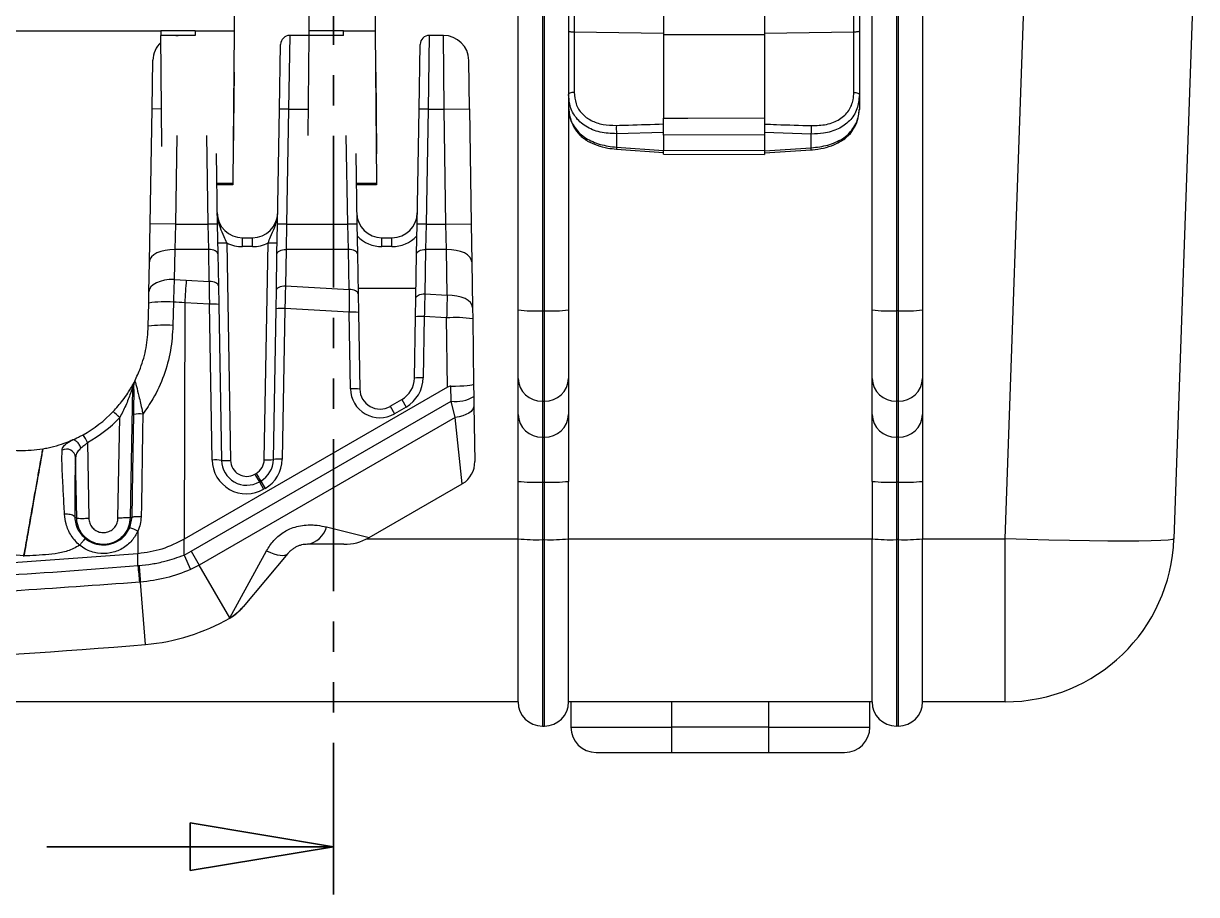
# Model space of a CAD drawing. Header units: millimetres. Extents: x 12 to 854, y 4 to 555.
# Drawn here: x 185.24 to 234.34, y 220.77 to 257.22 of the extents above; entities that cross this region are included whole.
import ezdxf

# ---------------------------------------------------------------- set-up
doc = ezdxf.new("R2010")
doc.units = ezdxf.units.MM
doc.linetypes.add('PHANTOM', pattern=[12.7, 6.35, -1.27, 1.27, -1.27, 1.27, -1.27])

# ---------------------------------------------------------------- blocks, each defined once
blk = doc.blocks.new('_Closed')
at = {"color": 0, "linetype": 'ByBlock', "lineweight": -2}
for p, q in [((-1, 0.166667), (0, 0)), ((-1, 0.166667), (-1, -0.166667)), ((0, 0), (-1, -0.166667)), ((0, 0), (-1, 0))]:
    blk.add_line(p, q, dxfattribs=at)

msp = doc.modelspace()

# ---------------------------------------------------------------- linework, layer by layer
at = {"color": 7, "linetype": 'PHANTOM', "lineweight": 35}
msp.add_line((198.226, 220.768), (198.226, 294.92), dxfattribs=at)
at = {"color": 7, "linetype": 'Continuous', "lineweight": 25}
for p, q in [((205.944, 245.229), (205.944, 266.931)), ((206.96, 266.931), (206.96, 245.194)), ((207.045, 245.194), (207.045, 266.931)), ((208.061, 266.931), (208.061, 245.229)), ((220.761, 245.229), (220.761, 266.931)), ((221.777, 266.931), (221.777, 245.194)), ((221.862, 245.194), (221.862, 265.311)), ((194.123, 263.79), (194.063, 256.907)), ((197.195, 256.907), (197.255, 263.79)), ((199.902, 263.79), (199.962, 256.907)), ((212.028, 263.816), (212.028, 256.745)), ((216.261, 263.809), (216.261, 256.742)), ((222.878, 263.695), (222.878, 245.229)), ((226.328, 235.654), (227.276, 262.783)), ((234.341, 262.783), (233.394, 235.654)), ((208.293, 257.532), (208.293, 256.853)), ((219.996, 256.855), (219.996, 257.532)), ((220.228, 257.572), (220.228, 256.897)), ((147.242, 256.907), (190.987, 256.907)), ((192.426, 256.907), (190.987, 256.907)), ((190.987, 256.907), (190.989, 256.712)), ((192.426, 256.907), (192.426, 256.712)), ((192.426, 256.907), (194.063, 256.907)), ((194.063, 256.907), (194.007, 250.54)), ((197.194, 256.716), (197.195, 256.907)), ((198.635, 256.907), (197.195, 256.907)), ((198.635, 256.712), (198.635, 256.907)), ((198.635, 256.907), (199.962, 256.907)), ((199.962, 256.907), (200.017, 250.54)), ((208.293, 256.853), (208.293, 254.348)), ((212.028, 256.799), (208.293, 256.853)), ((219.996, 256.855), (216.261, 256.801)), ((219.996, 254.333), (219.996, 256.855)), ((220.228, 256.897), (220.228, 254.235)), ((191.029, 252.063), (190.989, 256.712)), ((192.426, 256.712), (190.989, 256.712)), ((191.622, 256.712), (191.718, 256.716)), ((192.426, 256.716), (191.719, 256.716)), ((191.719, 256.716), (191.719, 256.712)), ((195.959, 253.633), (196.007, 256.342)), ((196.387, 256.716), (196.34, 253.626)), ((198.635, 256.716), (196.387, 256.716)), ((197.157, 252.524), (197.194, 256.712)), ((198.635, 256.712), (197.194, 256.712)), ((201.801, 253.633), (201.849, 256.342)), ((202.229, 256.716), (202.182, 253.626)), ((202.826, 256.716), (202.229, 256.716)), ((202.856, 253.626), (202.826, 256.716)), ((216.261, 256.742), (212.028, 256.745)), ((212.028, 256.745), (212.028, 253.252)), ((216.261, 256.742), (216.261, 253.265)), ((190.625, 253.644), (190.661, 255.676)), ((203.914, 253.642), (203.884, 255.674)), ((194.056, 255.184), (194.026, 251.74)), ((194.048, 255.184), (194.056, 255.184)), ((199.977, 255.184), (199.986, 255.184)), ((199.986, 255.184), (200.015, 251.762)), ((220.228, 254.235), (220.228, 253.621)), ((190.542, 248.835), (190.625, 253.644)), ((191.016, 253.638), (190.625, 253.644)), ((195.875, 248.823), (195.959, 253.633)), ((196.34, 253.626), (195.959, 253.633)), ((196.34, 253.626), (196.256, 248.817)), ((196.34, 253.626), (197.167, 253.626)), ((201.717, 248.823), (201.801, 253.633)), ((202.182, 253.626), (201.801, 253.633)), ((202.182, 253.626), (202.098, 248.817)), ((202.182, 253.626), (202.856, 253.626)), ((202.856, 253.626), (203.914, 253.642)), ((202.927, 248.817), (202.856, 253.626)), ((203.914, 253.642), (203.985, 248.832)), ((191.664, 252.524), (191.6, 248.817)), ((192.976, 248.817), (192.911, 252.524)), ((198.818, 248.817), (198.753, 252.524)), ((208.537, 252.595), (208.778, 252.412)), ((212.028, 252.66), (210.067, 252.604)), ((210.067, 252.604), (210.067, 252.039)), ((216.261, 252.558), (212.028, 252.545)), ((212.028, 252.545), (212.028, 251.917)), ((218.213, 252.591), (216.261, 252.653)), ((216.261, 252.558), (216.261, 251.903)), ((218.213, 252.013), (218.213, 252.591)), ((219.524, 252.39), (219.761, 252.573)), ((210.062, 251.956), (210.062, 251.956)), ((210.062, 251.955), (212.027, 251.813)), ((210.067, 252.039), (212.028, 251.898)), ((212.028, 251.917), (216.261, 251.903)), ((216.261, 251.884), (218.213, 252.013)), ((216.261, 251.8), (218.217, 251.93)), ((219.482, 252.297), (219.48, 252.295)), ((193.305, 251.776), (193.357, 248.823)), ((199.147, 251.776), (199.199, 248.823)), ((212.028, 251.749), (216.261, 251.736)), ((193.327, 250.54), (194.007, 250.54)), ((194.006, 250.472), (193.328, 250.472)), ((194.007, 250.54), (194.006, 250.472)), ((199.169, 250.54), (200.017, 250.54)), ((200.018, 250.472), (199.17, 250.472)), ((200.017, 250.54), (200.018, 250.472)), ((190.514, 247.248), (190.542, 248.835)), ((191.6, 248.817), (190.542, 248.835)), ((191.6, 248.817), (191.572, 247.758)), ((191.6, 248.817), (192.976, 248.817)), ((193.357, 248.823), (192.976, 248.817)), ((192.998, 247.758), (192.976, 248.817)), ((193.357, 248.823), (193.379, 247.575)), ((195.853, 247.575), (195.875, 248.823)), ((196.256, 248.817), (195.875, 248.823)), ((196.256, 248.817), (196.234, 247.758)), ((196.256, 248.817), (198.818, 248.817)), ((199.199, 248.823), (198.818, 248.817)), ((198.84, 247.758), (198.818, 248.817)), ((199.199, 248.823), (199.221, 247.575)), ((201.695, 247.575), (201.717, 248.823)), ((202.098, 248.817), (201.717, 248.823)), ((202.098, 248.817), (202.076, 247.758)), ((202.098, 248.817), (202.927, 248.817)), ((202.927, 248.817), (203.985, 248.832)), ((202.95, 247.758), (202.927, 248.817)), ((203.985, 248.832), (204.009, 247.245)), ((193.751, 248.036), (193.91, 238.932)), ((194.407, 247.879), (194.407, 248.25)), ((194.407, 248.25), (194.825, 248.25)), ((194.825, 247.879), (194.825, 248.25)), ((195.322, 238.965), (195.481, 248.036)), ((200.249, 247.879), (200.249, 248.25)), ((200.249, 248.25), (200.667, 248.25)), ((200.667, 247.879), (200.667, 248.25)), ((191.572, 247.758), (191.55, 246.504)), ((192.998, 247.758), (191.572, 247.758)), ((193.021, 246.423), (192.998, 247.758)), ((193.379, 247.575), (193.402, 246.239)), ((194.825, 247.879), (194.407, 247.879)), ((195.827, 246.056), (195.853, 247.575)), ((196.234, 247.758), (196.208, 246.239)), ((198.84, 247.758), (196.234, 247.758)), ((198.869, 246.086), (198.84, 247.758)), ((199.221, 247.575), (199.25, 245.902)), ((200.667, 247.879), (200.249, 247.879)), ((201.663, 245.719), (201.695, 247.575)), ((202.076, 247.758), (202.044, 245.903)), ((202.95, 247.758), (202.076, 247.758)), ((202.978, 245.849), (202.95, 247.758)), ((190.492, 245.993), (190.514, 247.248)), ((204.009, 247.245), (204.037, 245.335)), ((191.55, 246.504), (192.054, 246.479)), ((192.054, 246.479), (193.021, 246.423)), ((193.402, 246.239), (193.416, 245.458)), ((195.813, 245.276), (195.827, 246.056)), ((196.208, 246.239), (198.869, 246.086)), ((201.67, 246.133), (199.246, 246.133)), ((190.467, 244.546), (190.484, 245.519)), ((191.518, 245.556), (191.501, 244.583)), ((191.99, 245.531), (191.975, 235.636)), ((193.023, 245.472), (191.99, 245.531)), ((199.25, 245.902), (199.263, 245.121)), ((201.65, 244.94), (201.663, 245.719)), ((202.044, 245.903), (202.978, 245.849)), ((193.137, 238.948), (193.023, 245.472)), ((193.416, 245.458), (193.529, 238.935)), ((195.703, 238.968), (195.813, 245.276)), ((196.183, 245.29), (196.073, 238.982)), ((198.871, 245.135), (196.183, 245.29)), ((198.927, 241.928), (198.871, 245.135)), ((199.263, 245.121), (199.319, 241.915)), ((204.037, 245.335), (204.044, 244.859)), ((205.944, 242.358), (205.944, 245.229)), ((206.96, 245.194), (207.045, 245.194)), ((206.96, 245.194), (206.96, 241.416)), ((207.045, 241.416), (207.045, 245.194)), ((208.061, 245.229), (208.061, 242.358)), ((220.761, 242.358), (220.761, 245.229)), ((221.862, 245.194), (221.777, 245.194)), ((221.777, 245.194), (221.777, 241.416)), ((221.862, 241.416), (221.862, 245.194)), ((222.878, 245.229), (222.878, 242.358)), ((201.605, 242.376), (201.65, 244.94)), ((202.019, 244.953), (201.974, 242.389)), ((202.954, 244.899), (202.019, 244.953)), ((202.996, 242), (202.954, 244.899)), ((204.044, 244.859), (204.084, 242.12)), ((204.084, 242.12), (204.092, 241.606)), ((205.944, 240.853), (205.944, 242.358)), ((208.061, 242.358), (208.061, 240.853)), ((220.761, 240.853), (220.761, 242.358)), ((222.878, 242.358), (222.878, 240.853)), ((189.8, 241.976), (189.705, 236.536)), ((202.996, 242), (191.975, 235.636)), ((203.14, 241.407), (203.13, 242.04)), ((204.092, 241.606), (204.097, 241.222)), ((192.267, 235.13), (203.14, 241.407)), ((200.589, 241.197), (201.076, 241.478)), ((200.589, 241.197), (200.768, 240.887)), ((201.255, 241.167), (200.768, 240.887)), ((201.076, 241.478), (201.255, 241.167)), ((203.313, 240.733), (203.14, 241.407)), ((204.097, 241.222), (204.132, 238.883)), ((206.96, 241.416), (207.045, 241.416)), ((206.96, 241.416), (206.96, 239.911)), ((207.045, 239.911), (207.045, 241.416)), ((221.862, 241.416), (221.777, 241.416)), ((221.777, 241.416), (221.777, 239.911)), ((221.862, 239.911), (221.862, 241.416)), ((189.198, 236.523), (189.271, 240.723)), ((203.313, 240.733), (192.602, 234.549)), ((203.603, 237.951), (203.313, 240.733)), ((205.944, 238.058), (205.944, 240.853)), ((208.061, 240.853), (208.061, 238.058)), ((220.761, 238.058), (220.761, 240.853)), ((222.878, 240.853), (222.878, 238.058)), ((187.923, 239.685), (187.978, 236.512)), ((206.96, 239.911), (207.045, 239.911)), ((206.96, 239.911), (206.96, 238.023)), ((207.045, 238.023), (207.045, 239.911)), ((221.862, 239.911), (221.777, 239.911)), ((221.777, 239.911), (221.777, 238.023)), ((221.862, 238.023), (221.862, 239.911)), ((187.47, 236.516), (187.426, 239.061)), ((194.926, 238.357), (194.984, 238.39)), ((195.117, 238.037), (195.174, 238.07)), ((195.117, 238.037), (195.296, 237.727)), ((195.174, 238.07), (195.353, 237.76)), ((195.353, 237.76), (195.296, 237.727)), ((199.715, 235.706), (203.603, 237.951)), ((205.944, 235.654), (205.944, 238.058)), ((206.96, 238.023), (207.045, 238.023)), ((206.96, 238.023), (206.96, 235.619)), ((207.045, 235.619), (207.045, 238.023)), ((208.061, 235.654), (208.061, 238.058)), ((220.761, 238.058), (220.761, 235.654)), ((221.862, 238.023), (221.777, 238.023)), ((221.777, 238.023), (221.777, 235.619)), ((221.862, 235.619), (221.862, 238.023)), ((222.878, 238.058), (222.878, 235.654)), ((187.393, 236.554), (187.393, 236.554)), ((187.47, 236.516), (187.393, 236.554)), ((189.689, 236.113), (189.791, 236.553)), ((189.705, 236.536), (189.791, 236.553)), ((190.036, 235.979), (190.036, 235.029)), ((197.928, 236.149), (199.715, 235.706)), ((191.963, 234.975), (191.975, 235.636)), ((198.657, 235.423), (197.125, 235.423)), ((199.62, 235.654), (205.944, 235.654)), ((205.944, 228.831), (205.944, 235.654)), ((206.96, 235.619), (207.045, 235.619)), ((206.96, 235.619), (206.96, 227.815)), ((207.045, 227.815), (207.045, 235.619)), ((208.061, 228.831), (208.061, 235.654)), ((208.061, 235.654), (220.761, 235.654)), ((220.761, 228.831), (220.761, 235.654)), ((221.862, 235.619), (221.777, 235.619)), ((221.777, 235.619), (221.777, 227.815)), ((221.862, 227.815), (221.862, 235.619)), ((222.878, 228.831), (222.878, 235.654)), ((222.878, 235.654), (226.328, 235.654)), ((226.328, 228.831), (226.328, 235.654)), ((185.261, 234.934), (183.224, 235.124)), ((190.036, 235.029), (184.816, 234.646)), ((185.243, 234.934), (185.284, 235.065)), ((185.258, 234.915), (185.261, 234.934)), ((190.034, 234.534), (190.036, 235.029)), ((191.963, 234.975), (192.267, 235.13)), ((191.963, 234.975), (191.963, 234.975)), ((191.963, 234.975), (192.228, 234.362)), ((192.267, 235.13), (192.602, 234.549)), ((193.877, 232.342), (195.417, 235.149)), ((196.314, 235.045), (194.441, 232.812)), ((192.602, 234.549), (192.228, 234.362)), ((193.877, 232.342), (192.602, 234.549)), ((190.136, 233.839), (190.093, 233.835)), ((190.354, 231.232), (190.136, 233.839)), ((205.944, 228.831), (132.284, 228.831)), ((220.761, 228.831), (208.061, 228.831)), ((208.154, 228.831), (208.154, 227.773)), ((212.379, 227.773), (212.379, 228.831)), ((216.443, 227.773), (216.443, 228.831)), ((220.668, 227.773), (220.668, 228.831)), ((226.328, 228.831), (222.878, 228.831)), ((206.96, 227.815), (207.045, 227.815)), ((208.154, 227.773), (212.379, 227.773)), ((216.443, 227.773), (212.379, 227.773)), ((212.379, 226.715), (212.379, 227.773)), ((216.443, 226.715), (216.443, 227.773)), ((216.443, 227.773), (220.668, 227.773)), ((221.862, 227.815), (221.777, 227.815)), ((209.213, 226.715), (212.379, 226.715)), ((212.379, 226.715), (216.443, 226.715)), ((216.443, 226.715), (219.61, 226.715))]:
    msp.add_line(p, q, dxfattribs=at)
at = {"color": 7, "linetype": 'Continuous', "lineweight": 35}
msp.add_line((186.226, 222.768), (198.226, 222.768), dxfattribs=at)
at = {"color": 7, "linetype": 'Continuous', "lineweight": 25, "flags": 128}
for points in [[(208.061, 254.251), (208.065, 254.269), (208.078, 254.287), (208.099, 254.303), (208.128, 254.317), (208.163, 254.329), (208.203, 254.339), (208.247, 254.345), (208.293, 254.348)], [(219.996, 254.333), (220.042, 254.33), (220.086, 254.323), (220.126, 254.314), (220.161, 254.301), (220.189, 254.287), (220.21, 254.271), (220.223, 254.253), (220.228, 254.235)], [(212.028, 253.252), (213.044, 253.255), (216.261, 253.265)], [(191.572, 247.758), (191.367, 247.751), (191.169, 247.724), (190.987, 247.678), (190.827, 247.615), (190.695, 247.537), (190.597, 247.448), (190.536, 247.35), (190.514, 247.248)], [(193.379, 247.575), (193.371, 247.611), (193.349, 247.647), (193.313, 247.679), (193.266, 247.707), (193.208, 247.729), (193.143, 247.746), (193.072, 247.756), (192.998, 247.758)], [(195.853, 247.575), (195.861, 247.611), (195.883, 247.647), (195.919, 247.679), (195.966, 247.707), (196.024, 247.729), (196.089, 247.746), (196.161, 247.756), (196.234, 247.758)], [(199.221, 247.575), (199.213, 247.611), (199.191, 247.647), (199.155, 247.679), (199.108, 247.707), (199.05, 247.729), (198.985, 247.746), (198.914, 247.756), (198.84, 247.758)], [(201.695, 247.575), (201.703, 247.611), (201.725, 247.647), (201.761, 247.679), (201.808, 247.707), (201.866, 247.729), (201.931, 247.746), (202.003, 247.756), (202.076, 247.758)], [(204.009, 247.245), (203.987, 247.347), (203.926, 247.445), (203.827, 247.535), (203.696, 247.613), (203.536, 247.676), (203.353, 247.723), (203.156, 247.751), (202.95, 247.758)], [(191.55, 246.504), (191.345, 246.497), (191.147, 246.47), (190.965, 246.424), (190.805, 246.361), (190.673, 246.283), (190.575, 246.193), (190.514, 246.096), (190.492, 245.993)], [(193.402, 246.239), (193.394, 246.276), (193.372, 246.311), (193.337, 246.343), (193.289, 246.371), (193.232, 246.394), (193.166, 246.411), (193.095, 246.42), (193.021, 246.423)], [(195.827, 246.056), (195.835, 246.092), (195.857, 246.128), (195.892, 246.16), (195.94, 246.188), (195.997, 246.21), (196.063, 246.227), (196.134, 246.237), (196.208, 246.239)], [(199.25, 245.902), (199.242, 245.939), (199.22, 245.974), (199.184, 246.006), (199.137, 246.034), (199.079, 246.057), (199.014, 246.073), (198.943, 246.083), (198.869, 246.086)], [(201.663, 245.719), (201.671, 245.756), (201.693, 245.791), (201.728, 245.823), (201.776, 245.851), (201.833, 245.874), (201.899, 245.89), (201.97, 245.9), (202.044, 245.903)], [(204.037, 245.335), (204.015, 245.438), (203.954, 245.536), (203.856, 245.625), (203.724, 245.704), (203.564, 245.767), (203.382, 245.813), (203.184, 245.841), (202.978, 245.849)], [(204.097, 241.222), (204.084, 241.141), (204.043, 241.062), (203.975, 240.987), (203.881, 240.917), (203.764, 240.855), (203.628, 240.803), (203.477, 240.762), (203.313, 240.733)], [(189.791, 236.553), (189.822, 238.439), (189.863, 240.86)], [(190.241, 240.873), (190.228, 240.112), (190.178, 237.069), (190.17, 236.566)], [(233.394, 235.654), (233.332, 235.624), (233.151, 235.599), (232.853, 235.579), (232.444, 235.564), (231.93, 235.555), (231.321, 235.552), (230.626, 235.555), (229.858, 235.564), (229.03, 235.579), (228.155, 235.599), (227.25, 235.624), (226.328, 235.654)], [(195.417, 235.149), (195.577, 235.078), (195.726, 235.023), (195.863, 234.984), (195.987, 234.962), (196.094, 234.957), (196.186, 234.969), (196.259, 234.999), (196.314, 235.045)], [(190.034, 234.534), (190.042, 234.443), (190.05, 234.352), (190.057, 234.262), (190.065, 234.173), (190.072, 234.086), (190.079, 234.001), (190.086, 233.917), (190.093, 233.835)], [(190.081, 234.538), (190.088, 234.446), (190.095, 234.355), (190.102, 234.265), (190.109, 234.177), (190.116, 234.09), (190.123, 234.004), (190.129, 233.921), (190.136, 233.839)]]:
    msp.add_lwpolyline(points, dxfattribs=at)
at = {"color": 7, "linetype": 'Continuous', "lineweight": 25}
for centre, radius, start, end in [((191.719, 255.658), 1.058, 133.4557, 179), ((196.387, 256.335), 0.381, 90.1772, 179), ((202.229, 256.335), 0.381, 90.1772, 179), ((202.826, 255.658), 1.058, 0.8454, 90.0642), ((212.293, 252.835), 2.238, 176.9775, 185.9258), ((215.916, 252.831), 2.309, 354.0275, 2.7098), ((208.61, 252.574), 0.0759, 163.8891, 218.8504), ((208.879, 252.402), 0.102, 174.3899, 234.6148), ((219.421, 252.381), 0.104, 306.2146, 5.1079), ((219.687, 252.553), 0.0767, 322.0495, 15.6695), ((212.25, 251.869), 2.19, 175.5359, 177.7258), ((216.29, 251.868), 1.928, 1.8433, 4.3317), ((194.407, 249.308), 1.058, 181, 270), ((194.825, 249.308), 1.058, 270, 359), ((200.249, 249.308), 1.058, 181, 270), ((200.667, 249.308), 1.058, 270, 359), ((193.593, 251.679), 3.646, 266.5052, 272.4949), ((194.407, 249.318), 1.439, 242.9118, 270), ((194.825, 249.318), 1.439, 270, 297.0882), ((195.639, 251.679), 3.646, 267.5051, 273.4948), ((200.249, 249.318), 1.439, 223.6577, 270), ((200.667, 249.318), 1.439, 270, 316.3423), ((247.169, 242.283), 55.274, 175.6463, 176.6308), ((191.177, 240.588), 4.98, 86.0815, 98.0079), ((193.156, 243.587), 1.89, 82.097, 94.0238), ((196.062, 243.515), 1.779, 86.0952, 98.0256), ((199.004, 243.249), 1.89, 82.097, 94.0238), ((206.707, 252.498), 7.309, 264.0133, 271.9891), ((207.299, 252.498), 7.309, 268.0109, 275.9867), ((221.523, 252.498), 7.309, 264.0133, 271.9891), ((222.115, 252.498), 7.309, 268.0109, 275.9867), ((191.161, 239.613), 4.981, 86.0811, 98.0074), ((201.898, 243.179), 1.779, 86.0952, 98.0256), ((203.308, 239.653), 5.258, 81.9562, 93.8649), ((190.179, 241.97), 0.379, 151.9319, 179.0864), ((184.795, 244.645), 5.673, 331.9286, 333.2431), ((185.176, 244.638), 5.292, 331.9286, 333.2431), ((190.239, 242.086), 0.379, 153.2462, 179.0941), ((200.547, 242.394), 1.058, 300, 359), ((200.535, 242.414), 1.439, 300, 359), ((201.853, 240.614), 1.779, 86.0952, 98.0256), ((206.925, 242.397), 0.981, 182.2456, 272.082), ((207.081, 242.397), 0.981, 267.918, 357.7544), ((221.741, 242.397), 0.981, 182.2456, 272.082), ((221.897, 242.397), 0.981, 267.918, 357.7544), ((199.06, 240.043), 1.89, 82.097, 94.0238), ((200.154, 241.95), 1.228, 181, 300), ((200.166, 241.93), 0.847, 181, 300), ((203.332, 242.863), 1.468, 262.4853, 301.1706), ((185.176, 244.638), 5.292, 298.9613, 316.2133), ((185.176, 244.648), 5.673, 298.9613, 316.2133), ((185.798, 237.233), 4.923, 45.1382, 49.4936), ((190.119, 238.907), 1.97, 86.4519, 97.4712), ((206.925, 240.892), 0.981, 182.2456, 272.082), ((207.081, 240.892), 0.981, 267.918, 357.7544), ((221.741, 240.892), 0.981, 182.2456, 272.082), ((221.897, 240.892), 0.981, 267.918, 357.7544), ((181.504, 236.237), 7.286, 28.2406, 31.1685), ((187.043, 239.024), 0.385, 5.5773, 118.6164), ((193.27, 237.063), 1.89, 82.097, 94.0238), ((194.576, 238.974), 1.439, 181, 300), ((194.588, 238.954), 1.058, 181, 300), ((193.752, 242.574), 3.646, 266.5052, 272.4949), ((194.588, 238.944), 0.677, 181, 300), ((194.645, 238.977), 0.677, 300, 359), ((194.645, 238.987), 1.058, 300, 359), ((195.481, 242.607), 3.646, 267.5051, 273.4948), ((194.634, 239.007), 1.439, 300, 359), ((195.952, 237.207), 1.779, 86.0952, 98.0256), ((203.074, 238.867), 1.058, 301.3673, 0.8454), ((201.085, 241.807), 7.059, 209.2557, 212.2788), ((201.142, 241.84), 7.059, 209.2557, 212.2788), ((206.707, 245.327), 7.309, 264.0133, 271.9891), ((207.299, 245.327), 7.309, 268.0109, 275.9867), ((221.523, 245.327), 7.309, 264.0133, 271.9891), ((222.115, 245.327), 7.309, 268.0109, 275.9867), ((189.095, 234.07), 2.128, 63.7553, 73.7733), ((196.953, 236.419), 1.011, 279.7481, 344.4884), ((198.657, 237.539), 2.117, 270, 299.4678), ((206.707, 242.923), 7.309, 264.0133, 271.9891), ((207.299, 242.923), 7.309, 268.0109, 275.9867), ((221.523, 242.923), 7.309, 264.0133, 271.9891), ((222.115, 242.923), 7.309, 268.0109, 275.9867), ((226.328, 235.901), 7.07, 270, 358), ((192.848, 234.149), 2.079, 299.6409, 319.9953), ((192.813, 234.165), 2.117, 300.2608, 320), ((189.646, 239.669), 8.467, 274.7968, 299.9966), ((169.114, 484.343), 254, 270, 274.79675), ((206.96, 228.831), 1.016, 180, 270), ((207.045, 228.831), 1.016, 270, 0), ((221.777, 228.831), 1.016, 180, 270), ((221.862, 228.831), 1.016, 270, 0), ((209.213, 227.773), 1.058, 180, 270), ((219.61, 227.773), 1.058, 270, 0)]:
    msp.add_arc(centre, radius, start, end, dxfattribs=at)
for centre, major_axis, ratio, start_param, end_param in [((193.036, 245.364), (-0.008, 2.121), 0.005957, 1.047788, 1.519898), ((196.193, 245.182), (0.052, 2.117), 0.005973, 1.047958, 1.520069), ((198.884, 245.027), (-0.008, 2.121), 0.005957, 1.047788, 1.519898), ((202.029, 244.845), (0.052, 2.117), 0.005973, 1.047958, 1.520069), ((202.986, 244.79), (0.045, 2.118), 0.016589, 1.047554, 1.519664), ((203.026, 242.104), (1.058, 0.016), 0.062395, 4.810228, 6.283185), ((203.095, 237.44), (0.043, 4.6), 0.228892, 0.006911, 0.134195)]:
    msp.add_ellipse(centre, major_axis=major_axis, ratio=ratio, start_param=start_param, end_param=end_param, dxfattribs=at)
for points, knots in [([(208.293, 256.853), (208.265, 256.854), (208.208, 256.856), (208.136, 256.864), (208.084, 256.876), (208.065, 256.886), (208.061, 256.893), (208.061, 256.895), (208.061, 256.895)], [0, 0, 0, 0, 0.227307, 0.454614, 0.681925, 0.909244, 0.961959, 1, 1, 1, 1]), ([(220.228, 256.897), (220.228, 256.896), (220.227, 256.894), (220.224, 256.888), (220.204, 256.877), (220.152, 256.866), (220.08, 256.858), (220.024, 256.856), (219.996, 256.855)], [0, 0, 0, 0, 0.038057, 0.090756, 0.318075, 0.545386, 0.772693, 1, 1, 1, 1]), ([(208.293, 254.348), (208.308, 254.179), (208.338, 253.84), (208.595, 253.429), (208.99, 253.139), (209.491, 252.97), (209.869, 252.959), (210.058, 252.953)], [0, 0, 0, 0, 0.199551, 0.399542, 0.592465, 0.795635, 1, 1, 1, 1]), ([(218.223, 252.941), (218.437, 252.948), (218.865, 252.962), (219.42, 253.183), (219.804, 253.545), (219.975, 253.956), (219.99, 254.229), (219.996, 254.333)], [0, 0, 0, 0, 0.230377, 0.461172, 0.679992, 0.878579, 1, 1, 1, 1]), ([(210.067, 252.604), (209.832, 252.615), (209.363, 252.638), (208.753, 252.888), (208.312, 253.292), (208.091, 253.773), (208.07, 254.112), (208.061, 254.251)], [0, 0, 0, 0, 0.217659, 0.435441, 0.649515, 0.856143, 1, 1, 1, 1]), ([(220.228, 254.235), (220.209, 254.03), (220.171, 253.619), (219.848, 253.125), (219.358, 252.783), (218.788, 252.607), (218.388, 252.596), (218.213, 252.591)], [0, 0, 0, 0, 0.212274, 0.42499, 0.629813, 0.837845, 1, 1, 1, 1]), ([(208.063, 253.646), (208.063, 253.636), (208.055, 253.502), (208.109, 253.237), (208.271, 252.877), (208.429, 252.635), (208.547, 252.534), (208.554, 252.528)], [0, 0, 0, 0, 0.02448, 0.337808, 0.655812, 0.978216, 1, 1, 1, 1]), ([(208.061, 253.654), (208.083, 253.467), (208.126, 253.091), (208.4, 252.761), (208.537, 252.595)], [0, 0, 0, 0, 0.4970283, 1, 1, 1, 1]), ([(219.745, 252.505), (219.756, 252.516), (219.873, 252.628), (220.039, 252.878), (220.201, 253.248), (220.216, 253.501), (220.223, 253.621)], [0, 0, 0, 0, 0.0343743, 0.366047, 0.6995094, 1, 1, 1, 1]), ([(219.761, 252.573), (219.896, 252.738), (220.165, 253.064), (220.207, 253.437), (220.228, 253.621)], [0, 0, 0, 0, 0.504237, 1, 1, 1, 1]), ([(210.058, 252.953), (210.227, 252.958), (210.883, 252.978), (211.54, 252.998), (212.028, 253.013)], [0, 0, 0, 0, 0.256668, 1, 1, 1, 1]), ([(212.028, 252.545), (212.028, 252.591), (212.028, 252.683), (212.028, 252.855), (212.028, 253.027), (212.028, 253.163), (212.028, 253.228), (212.028, 253.252)], [0, 0, 0, 0, 0.21891, 0.43782, 0.656728, 0.875635, 1, 1, 1, 1]), ([(216.261, 253.265), (216.261, 253.222), (216.261, 253.135), (216.261, 252.966), (216.261, 252.793), (216.261, 252.653), (216.261, 252.584), (216.261, 252.558)], [0, 0, 0, 0, 0.218922, 0.437845, 0.656768, 0.875694, 1, 1, 1, 1]), ([(216.261, 253.006), (216.43, 253), (217.083, 252.978), (217.737, 252.957), (218.223, 252.941)], [0, 0, 0, 0, 0.257776, 1, 1, 1, 1]), ([(208.554, 252.53), (208.578, 252.503), (208.656, 252.418), (208.755, 252.364), (208.823, 252.326)], [0, 0, 0, 0, 0.305647, 1, 1, 1, 1]), ([(208.778, 252.412), (208.971, 252.317), (209.356, 252.127), (209.83, 252.069), (210.067, 252.039)], [0, 0, 0, 0, 0.500765, 1, 1, 1, 1]), ([(218.213, 252.013), (218.451, 252.041), (218.934, 252.099), (219.326, 252.292), (219.524, 252.39)], [0, 0, 0, 0, 0.492822, 1, 1, 1, 1]), ([(219.48, 252.3), (219.515, 252.319), (219.612, 252.373), (219.691, 252.458), (219.741, 252.512)], [0, 0, 0, 0, 0.358963, 1, 1, 1, 1]), ([(208.821, 252.32), (208.832, 252.313), (208.959, 252.234), (209.248, 252.115), (209.659, 251.996), (209.94, 251.972), (210.063, 251.962)], [0, 0, 0, 0, 0.034062, 0.379039, 0.728135, 1, 1, 1, 1]), ([(212.028, 251.75), (212.028, 251.755), (212.028, 251.765), (212.028, 251.836), (212.028, 251.897), (212.028, 251.917)], [0, 0, 0, 0, 0.3906447, 0.793221, 1, 1, 1, 1]), ([(216.261, 251.903), (216.261, 251.865), (216.261, 251.789), (216.261, 251.737), (216.261, 251.741), (216.261, 251.743)], [0, 0, 0, 0, 0.402928, 0.805855, 1, 1, 1, 1]), ([(218.217, 251.931), (218.232, 251.932), (218.404, 251.938), (218.729, 251.997), (219.147, 252.12), (219.374, 252.244), (219.477, 252.3)], [0, 0, 0, 0, 0.033441, 0.373433, 0.716018, 1, 1, 1, 1]), ([(193.751, 248.036), (193.718, 248.121), (193.632, 248.34), (193.465, 248.677), (193.366, 249.015), (193.35, 249.228), (193.349, 249.288), (193.349, 249.289)], [0, 0, 0, 0, 0.196596, 0.509915, 0.861907, 0.997237, 1, 1, 1, 1]), ([(195.481, 248.036), (195.514, 248.121), (195.601, 248.34), (195.767, 248.677), (195.866, 249.015), (195.882, 249.228), (195.883, 249.288), (195.883, 249.289)], [0, 0, 0, 0, 0.196596, 0.509915, 0.861907, 0.997237, 1, 1, 1, 1]), ([(191.55, 246.504), (191.542, 246.287), (191.531, 245.982), (191.521, 245.651), (191.518, 245.556)], [0, 0, 0, 0, 0.714718, 1, 1, 1, 1]), ([(190.484, 245.519), (190.484, 245.566), (190.487, 245.732), (190.49, 245.885), (190.492, 245.993)], [0, 0, 0, 0, 0.2852635, 1, 1, 1, 1]), ([(191.99, 245.531), (191.99, 245.531), (191.833, 245.541), (191.675, 245.548), (191.518, 245.556)], [0, 0, 0, 0, 0.000042, 1, 1, 1, 1]), ([(189.901, 242.256), (189.983, 242.435), (190.189, 242.881), (190.405, 243.65), (190.446, 244.245), (190.467, 244.546)], [0, 0, 0, 0, 0.2488237, 0.6190438, 1, 1, 1, 1]), ([(191.501, 244.583), (191.478, 244.231), (191.432, 243.517), (191.138, 242.482), (190.735, 241.589), (190.387, 241.084), (190.241, 240.873)], [0, 0, 0, 0, 0.2653784, 0.5382491, 0.8066809, 1, 1, 1, 1]), ([(188.996, 240.977), (189.136, 241.134), (189.367, 241.392), (189.592, 241.719), (189.718, 241.922), (189.797, 242.059), (189.837, 242.134), (189.843, 242.145), (189.845, 242.148)], [0, 0, 0, 0, 0.3505574, 0.576953, 0.7166808, 0.8334856, 0.953929, 1, 1, 1, 1]), ([(189.863, 240.86), (189.865, 241.078), (189.87, 241.437), (189.87, 241.827), (189.868, 242.013), (189.864, 242.087), (189.862, 242.09), (189.86, 242.091)], [0, 0, 0, 0, 0.427152, 0.704803, 0.845003, 0.930635, 1, 1, 1, 1]), ([(189.901, 242.256), (189.903, 242.255), (189.909, 242.253), (189.932, 242.182), (189.985, 241.991), (190.081, 241.601), (190.175, 241.184), (190.229, 240.927), (190.241, 240.873)], [0, 0, 0, 0, 0.084134, 0.182584, 0.329771, 0.597352, 0.915784, 1, 1, 1, 1]), ([(189.8, 241.976), (189.799, 241.973), (189.796, 241.963), (189.783, 241.921), (189.758, 241.848), (189.684, 241.63), (189.533, 241.231), (189.358, 240.892), (189.271, 240.723)], [0, 0, 0, 0, 0.03203, 0.098315, 0.128246, 0.237516, 0.620832, 1, 1, 1, 1]), ([(186.052, 239.42), (186.129, 239.434), (186.288, 239.463), (186.607, 239.54), (186.943, 239.644), (187.171, 239.738), (187.28, 239.783)], [0, 0, 0, 0, 0.142127, 0.298223, 0.663247, 1, 1, 1, 1]), ([(186.858, 239.362), (186.864, 239.39), (186.878, 239.469), (186.993, 239.617), (187.165, 239.733), (187.28, 239.783), (187.28, 239.783)], [0, 0, 0, 0, 0.2022392, 0.5593981, 0.9999811, 1, 1, 1, 1]), ([(187.281, 239.784), (187.281, 239.784), (187.223, 239.758), (187.172, 239.728), (187.122, 239.699)], [0, 0, 0, 0, 0.000085, 1, 1, 1, 1]), ([(187.28, 239.783), (187.367, 239.822), (187.514, 239.888), (187.674, 239.974), (187.738, 240.008)], [0, 0, 0, 0, 0.596598, 1, 1, 1, 1]), ([(187.644, 239.445), (187.634, 239.472), (187.616, 239.524), (187.576, 239.599), (187.531, 239.665), (187.48, 239.72), (187.427, 239.762), (187.374, 239.787), (187.323, 239.796), (187.294, 239.787), (187.28, 239.783)], [0, 0, 0, 0, 0.125, 0.25, 0.375, 0.5, 0.625, 0.75, 0.875, 1, 1, 1, 1]), ([(187.923, 239.685), (187.884, 239.649), (187.79, 239.561), (187.698, 239.488), (187.644, 239.445)], [0, 0, 0, 0, 0.415654, 1, 1, 1, 1]), ([(184.145, 239.448), (184.457, 239.401), (185.091, 239.304), (185.728, 239.381), (186.052, 239.42)], [0, 0, 0, 0, 0.491672, 1, 1, 1, 1]), ([(186.052, 239.42), (186.05, 239.408), (186.046, 239.383), (186.011, 239.185), (185.957, 238.877), (185.883, 238.458), (185.79, 237.933), (185.681, 237.316), (185.557, 236.613), (185.417, 235.814), (185.315, 235.239), (185.261, 234.934)], [0, 0, 0, 0, 0.10445, 0.212039, 0.316458, 0.42372, 0.531741, 0.642668, 0.754795, 0.870118, 1, 1, 1, 1]), ([(185.284, 235.065), (185.335, 235.351), (185.436, 235.925), (185.58, 236.741), (185.712, 237.492), (185.829, 238.15), (185.925, 238.697), (185.997, 239.103), (186.044, 239.371), (186.049, 239.403), (186.052, 239.42)], [0, 0, 0, 0, 0.1248943, 0.2500144, 0.3750994, 0.4999741, 0.6254442, 0.7497779, 0.8754192, 1, 1, 1, 1]), ([(186.959, 236.679), (186.944, 236.977), (186.917, 237.522), (186.88, 238.219), (186.849, 238.875), (186.855, 239.184), (186.858, 239.362)], [0, 0, 0, 0, 0.2589628, 0.4746449, 0.6965121, 1, 1, 1, 1]), ([(187.644, 239.445), (187.592, 239.394), (187.495, 239.297), (187.437, 239.161), (187.429, 239.088), (187.426, 239.061)], [0, 0, 0, 0, 0.41882, 0.790049, 1, 1, 1, 1]), ([(187.426, 239.061), (187.418, 238.896), (187.405, 238.611), (187.395, 237.995), (187.39, 237.343), (187.392, 236.83), (187.393, 236.554)], [0, 0, 0, 0, 0.301155, 0.517715, 0.740533, 1, 1, 1, 1]), ([(187.393, 236.554), (187.387, 236.57), (187.374, 236.6), (187.304, 236.639), (187.203, 236.668), (187.089, 236.681), (187.006, 236.682), (186.966, 236.68), (186.959, 236.679)], [0, 0, 0, 0, 0.202447, 0.404951, 0.607457, 0.809968, 0.967746, 1, 1, 1, 1]), ([(187.592, 235.386), (187.592, 235.386), (187.455, 235.503), (187.218, 235.781), (187.013, 236.24), (186.976, 236.544), (186.959, 236.679)], [0, 0, 0, 0, 0.000013, 0.356417, 0.712748, 1, 1, 1, 1]), ([(187.393, 236.554), (187.401, 236.461), (187.42, 236.252), (187.56, 235.928), (187.742, 235.751), (187.832, 235.663)], [0, 0, 0, 0, 0.291187, 0.647584, 1, 1, 1, 1]), ([(189.706, 236.536), (189.693, 236.411), (189.669, 236.16), (189.476, 235.825), (189.193, 235.571), (188.839, 235.425), (188.457, 235.404), (188.091, 235.511), (187.78, 235.733), (187.56, 236.046), (187.479, 236.325), (187.472, 236.483), (187.47, 236.516)], [0, 0, 0, 0, 0.107758, 0.215668, 0.323787, 0.43173, 0.539544, 0.647304, 0.755105, 0.863182, 0.971444, 1, 1, 1, 1]), ([(187.978, 236.512), (187.979, 236.494), (187.983, 236.408), (188.027, 236.256), (188.147, 236.085), (188.317, 235.964), (188.517, 235.905), (188.725, 235.917), (188.918, 235.996), (189.073, 236.135), (189.178, 236.318), (189.191, 236.455), (189.198, 236.523)], [0, 0, 0, 0, 0.028228, 0.136562, 0.244803, 0.352724, 0.460467, 0.568188, 0.676029, 0.784098, 0.892058, 1, 1, 1, 1]), ([(189.705, 236.536), (189.699, 236.535), (189.685, 236.532), (189.609, 236.528), (189.516, 236.526), (189.425, 236.524), (189.317, 236.523), (189.238, 236.523), (189.198, 236.523)], [0, 0, 0, 0, 0.19805, 0.430272, 0.559784, 0.697913, 0.844654, 1, 1, 1, 1]), ([(190.17, 236.566), (190.12, 236.568), (190.023, 236.571), (189.905, 236.569), (189.836, 236.565), (189.8, 236.559), (189.794, 236.555), (189.791, 236.553)], [0, 0, 0, 0, 0.257059, 0.49929, 0.716639, 0.850173, 1, 1, 1, 1]), ([(190.17, 236.566), (190.143, 236.364), (190.117, 236.163), (190.036, 235.979), (190.036, 235.979)], [0, 0, 0, 0, 0.999967, 1, 1, 1, 1]), ([(195.417, 235.149), (195.511, 235.299), (195.655, 235.531), (195.993, 235.85), (196.325, 236.053), (196.793, 236.212), (197.19, 236.247), (197.605, 236.218), (197.801, 236.176), (197.928, 236.149)], [0, 0, 0, 0, 0.181906, 0.282655, 0.449525, 0.547189, 0.76013, 0.845671, 1, 1, 1, 1]), ([(190.036, 235.979), (189.96, 235.841), (189.797, 235.546), (189.386, 235.219), (188.879, 235.031), (188.338, 235.026), (187.896, 235.168), (187.672, 235.329), (187.592, 235.386)], [0, 0, 0, 0, 0.162487, 0.346644, 0.530523, 0.714223, 0.897884, 1, 1, 1, 1]), ([(187.832, 235.663), (187.893, 235.619), (188.063, 235.497), (188.399, 235.389), (188.81, 235.393), (189.196, 235.536), (189.508, 235.784), (189.632, 236.008), (189.689, 236.113)], [0, 0, 0, 0, 0.102231, 0.285842, 0.469468, 0.653284, 0.837418, 1, 1, 1, 1]), ([(187.592, 235.386), (187.508, 235.337), (187.272, 235.196), (186.834, 235.061), (186.129, 234.974), (185.597, 234.95), (185.243, 234.934)], [0, 0, 0, 0, 0.12027, 0.34014, 0.56042, 1, 1, 1, 1]), ([(197.125, 235.423), (197.089, 235.422), (197.021, 235.42), (196.894, 235.4), (196.759, 235.361), (196.627, 235.302), (196.505, 235.226), (196.396, 235.136), (196.342, 235.076), (196.314, 235.045)], [0, 0, 0, 0, 0.176921, 0.337392, 0.479643, 0.604981, 0.724225, 0.852296, 1, 1, 1, 1]), ([(190.081, 234.538), (190.263, 234.556), (190.628, 234.593), (191.26, 234.73), (191.702, 234.874), (191.963, 234.975), (191.963, 234.975)], [0, 0, 0, 0, 0.283402, 0.566783, 0.999991, 1, 1, 1, 1]), ([(148.195, 234.534), (148.195, 234.534), (150.309, 234.616), (154.525, 233.939), (160.875, 233.803), (167.008, 233.639), (172.929, 233.671), (178.632, 233.82), (184.336, 234.101), (188.136, 234.378), (190.034, 234.534), (190.034, 234.534)], [0, 0, 0, 0, 0, 0.151613, 0.303225, 0.454934, 0.591024, 0.727185, 0.863557, 1, 1, 1, 1, 1]), ([(190.034, 234.534), (190.034, 234.534), (190.05, 234.534), (190.065, 234.536), (190.081, 234.538)], [0, 0, 0, 0, 0.000431, 1, 1, 1, 1]), ([(192.228, 234.362), (191.894, 234.233), (191.219, 233.973), (190.5, 233.884), (190.136, 233.839)], [0, 0, 0, 0, 0.493445, 1, 1, 1, 1]), ([(190.093, 233.835), (186.573, 233.583), (180.446, 233.144), (171.691, 232.935), (163.841, 232.976), (155.985, 233.251), (150.752, 233.64), (148.136, 233.835)], [0, 0, 0, 0, 0.252019, 0.43865, 0.625281, 0.81264, 1, 1, 1, 1])]:
    msp.add_open_spline(points, degree=3, knots=knots, dxfattribs=at)
for points in [[(187.47, 236.516), (187.48, 236.514), (187.499, 236.511), (187.617, 236.509), (187.783, 236.509), (187.913, 236.511), (187.978, 236.512)], [(187.832, 235.663), (187.827, 235.659), (187.817, 235.652), (187.76, 235.589), (187.683, 235.498), (187.622, 235.423), (187.592, 235.386)], [(191.975, 235.636), (191.668, 235.482), (191.055, 235.172), (190.376, 235.077), (190.036, 235.029)]]:
    msp.add_open_spline(points, degree=3, dxfattribs=at)

# ---------------------------------------------------------------- block references
at = {"color": 7, "linetype": 'Continuous', "lineweight": 35, "xscale": 6, "yscale": 6}
msp.add_blockref('_Closed', (198.226, 222.768), dxfattribs=at)

doc.saveas('drawing.dxf')
